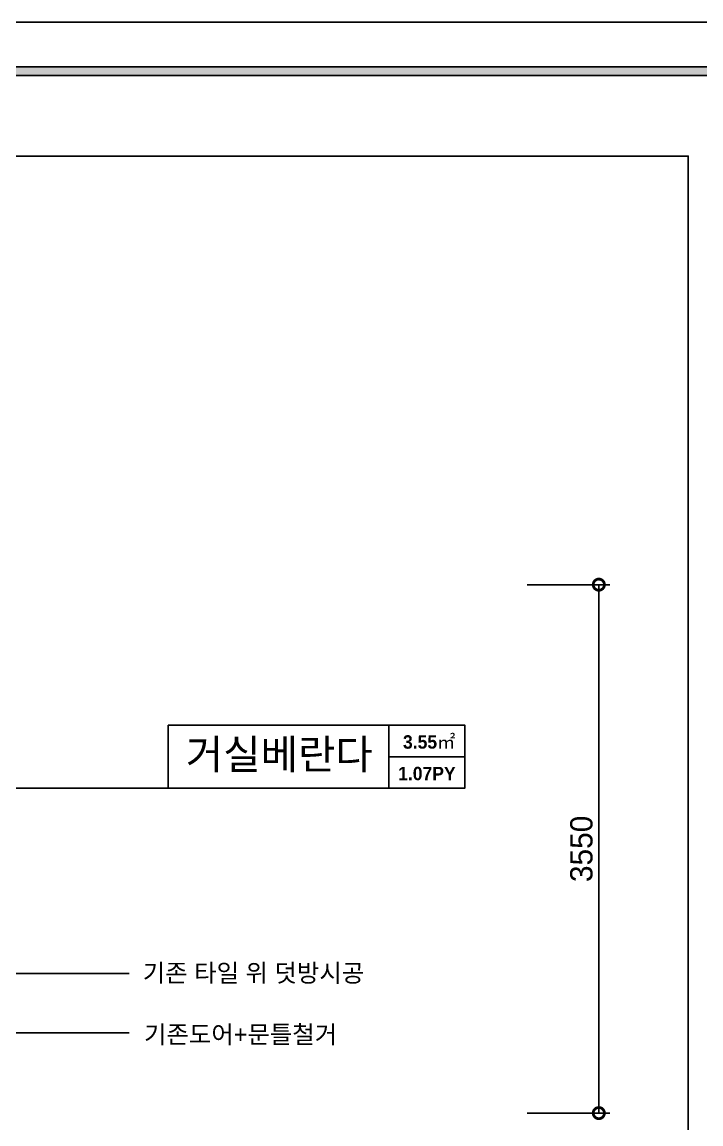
# Model space of a CAD drawing. Header units: inches. Extents: x -192760 to -100777, y -168280 to -114728.
# Drawn here: x -149118 to -144561, y -122731 to -115328 of the extents above; entities that cross this region are included whole.
import ezdxf
from ezdxf.enums import TextEntityAlignment as Align

# ---------------------------------------------------------------- set-up
doc = ezdxf.new("R2010")
doc.units = ezdxf.units.IN
doc.header["$LTSCALE"] = 50
doc.header["$MEASUREMENT"] = 0
for name, color, linetype in [('0-ELC TEXT', 7, 'Continuous'), ('03-TEXT', 3, 'Continuous'), ('07-DIM', 5, 'Continuous'), ('3.기호.계단선', 30, 'Continuous'), ('F-SYM', 7, 'Continuous'), ('FORM(YOURNAME)-11', 1, 'Continuous')]:
    doc.layers.add(name, color=color, linetype=linetype)
doc.styles.add('HY울릉도L', font='Expo M.ttf')
doc.styles.add('YOURNAME', font='HY울릉도M.TTF')
doc.styles.add('넥슨고딕', font='NEXONLv1GothicBold.ttf')
doc.styles.add('코레일둥고', font='Korail_Round_Gothic_Medium.ttf')
doc.dimstyles.new('60', dxfattribs={"dimscale": 60, "dimtxt": 2.5, "dimasz": 2.5, "dimexe": 1.25, "dimexo": 2, "dimtad": 1, "dimdec": 0, "dimtxsty": 'HY울릉도L', "dimblk": 'DOTSMALL', "dimcen": 2.5, "dimclrd": 1, "dimclre": 1, "dimclrt": 2, "dimadec": 0, "dimazin": 0, "dimtfac": 1, "dimtdec": 0, "dimtix": 1, "dimtmove": 0, "dimatfit": 3, "dimldrblk": 'DOTSMALL', "dimfxl": 0, "dimarcsym": 0})

# ---------------------------------------------------------------- blocks, each defined once
blk = doc.blocks.new('FORM-PLAN')
at = {"layer": 'FORM(YOURNAME)-11'}
h = blk.add_hatch(color=256, dxfattribs=at)
h.dxf.hatch_style = 1
h.paths.add_polyline_path([(-71444, 55115), (10556, 55115), (10556, 54915), (-71444, 54915)])
h.paths.add_polyline_path([(-71444, -2085), (10556, -2085), (10556, -2285), (-71444, -2285)])
at = {"layer": 'Defpoints', "color": 158}
for points in [[(-71444, -2285), (10556, -2285), (10556, 55115), (-71444, 55115)], [(-69444, 53115), (-64, 53115), (-64, 1215), (-69444, 1215)]]:
    blk.add_lwpolyline(points, close=True, dxfattribs=at)
at = {"layer": 'FORM(YOURNAME)-11', "color": 250}
blk.add_lwpolyline([(-72444, -3285), (11556, -3285), (11556, 56115), (-72444, 56115)], close=True, dxfattribs=at)
at = {"layer": 'FORM(YOURNAME)-11'}
blk.add_lwpolyline([(-71444, 55115), (10556, 55115), (10556, 54915), (-71444, 54915)], close=True, dxfattribs=at)
at = {"layer": 'FORM(YOURNAME)-11', "color": 3, "style": 'YOURNAME'}
for tag, height, p in [('1', 450, (9905, 18188)), ('2', 450, (9905, 17544)), ('3', 450, (9905, 16257)), ('4', 450, (9905, 14326)), ('5', 515, (9905, 12009)), ('6', 515, (9905, 9757)), ('7', 515, (9905, 7504)), ('8', 515, (9905, 5252)), ('9', 515, (9905, 2999)), ('10', 515, (5655, 811)), ('11', 515, (9905, 747)), ('12', 515, (5655, -1441)), ('13', 515, (9905, -1441))]:
    blk.add_attdef(tag, text='', height=height, dxfattribs=at).set_placement(p, align=Align.MIDDLE_RIGHT)
blk = doc.blocks.new('*U429')
at = {"layer": 'F-SYM', "xscale": 0.3, "yscale": 0.3, "zscale": 0.3}
blk.add_blockref('FORM-PLAN', (-144626.9, -132162.8), dxfattribs=at)
blk = doc.blocks.new('_DOTSMALL')
at = {"color": 0, "linetype": 'ByBlock', "const_width": 0.5}
blk.add_lwpolyline([(-0.0625, 0, 1), (0.0625, 0, 1)], format="xyb", close=True, dxfattribs=at)
blk = doc.blocks.new('*D214')
at = {"layer": '07-DIM', "color": 1, "lineweight": -2}
for p, q in [((-145726.2, -119108.3), (-145171.2, -119108.3)), ((-145246.2, -122658.3), (-145246.2, -119108.3)), ((-145726.2, -122658.3), (-145171.2, -122658.3))]:
    blk.add_line(p, q, dxfattribs=at)
at = {"layer": 'Defpoints', "color": 0}
for p in [(-145846.2, -119108.3), (-145246.2, -119108.3), (-145846.2, -122658.3)]:
    blk.add_point(p, dxfattribs=at)
at = {"layer": '07-DIM', "color": 1, "lineweight": -2, "xscale": 150, "yscale": 150, "zscale": 150}
for p, rotation in [((-145246.2, -119108.3), 90), ((-145246.2, -122658.3), 270)]:
    blk.add_blockref('_DOTSMALL', p, dxfattribs=dict(at, rotation=rotation))
at = {"layer": '07-DIM', "color": 2, "insert": (-145362.4, -120883.3), "char_height": 150, "attachment_point": 5, "rotation": 90, "style": 'HY울릉도L'}
blk.add_mtext('3550', dxfattribs=at)

msp = doc.modelspace()

# ---------------------------------------------------------------- linework, layer by layer
at = {"layer": '0-ELC TEXT'}
for p, q in [((-146655.8, -120476.2), (-146655.8, -120051.7)), ((-146655.8, -120264), (-146146.2, -120264)), ((-148136.9, -120476.2), (-150436, -120476.2)), ((-150436, -121719.5), (-148398.2, -121719.5))]:
    msp.add_line(p, q, dxfattribs=at)
msp.add_lwpolyline([(-148136.9, -120051.7), (-146146.2, -120051.7), (-146146.2, -120476.2), (-148136.9, -120476.2)], close=True, dxfattribs=at)
msp.add_lwpolyline([(-150436, -122719.5), (-150436, -122119.5), (-148398.2, -122119.5)], dxfattribs=at)

# ---------------------------------------------------------------- block references
at = {"layer": '3.기호.계단선'}
msp.add_blockref('*U429', (0, 0), dxfattribs=at)

# ---------------------------------------------------------------- texts
at = {"layer": '0-ELC TEXT', "style": '코레일둥고'}
for s, p in [('기존 타일 위 덧방시공', (-148307.4, -121777.1)), ('기존도어+문틀철거', (-148299, -122189.8))]:
    msp.add_text(s, height=120, dxfattribs=at).set_placement(p)
at = {"layer": '03-TEXT'}
for s, height, style, p in [('거실베란다', 200, '코레일둥고', (-147391.1, -120347.3)), ('3.55㎡', 90, '넥슨고딕', (-146385, -120209.9)), ('1.07PY', 90, '넥슨고딕', (-146400.4, -120422.1))]:
    msp.add_text(s, height=height, dxfattribs=dict(at, style=style)).set_placement(p, align=Align.CENTER)

# ---------------------------------------------------------------- dimensions: what is measured, and where the dimension line sits
at = {"layer": '07-DIM'}
dim = msp.add_linear_dim(base=(-145246.2, -119108.3), p1=(-145846.2, -122658.3), p2=(-145846.2, -119108.3), angle=90, dimstyle='60', dxfattribs=at)
dim.commit()
dim.dimension.update_dxf_attribs({"geometry": '*D214', "text_midpoint": (-145362.4, -120883.3)})

doc.saveas('drawing.dxf')
